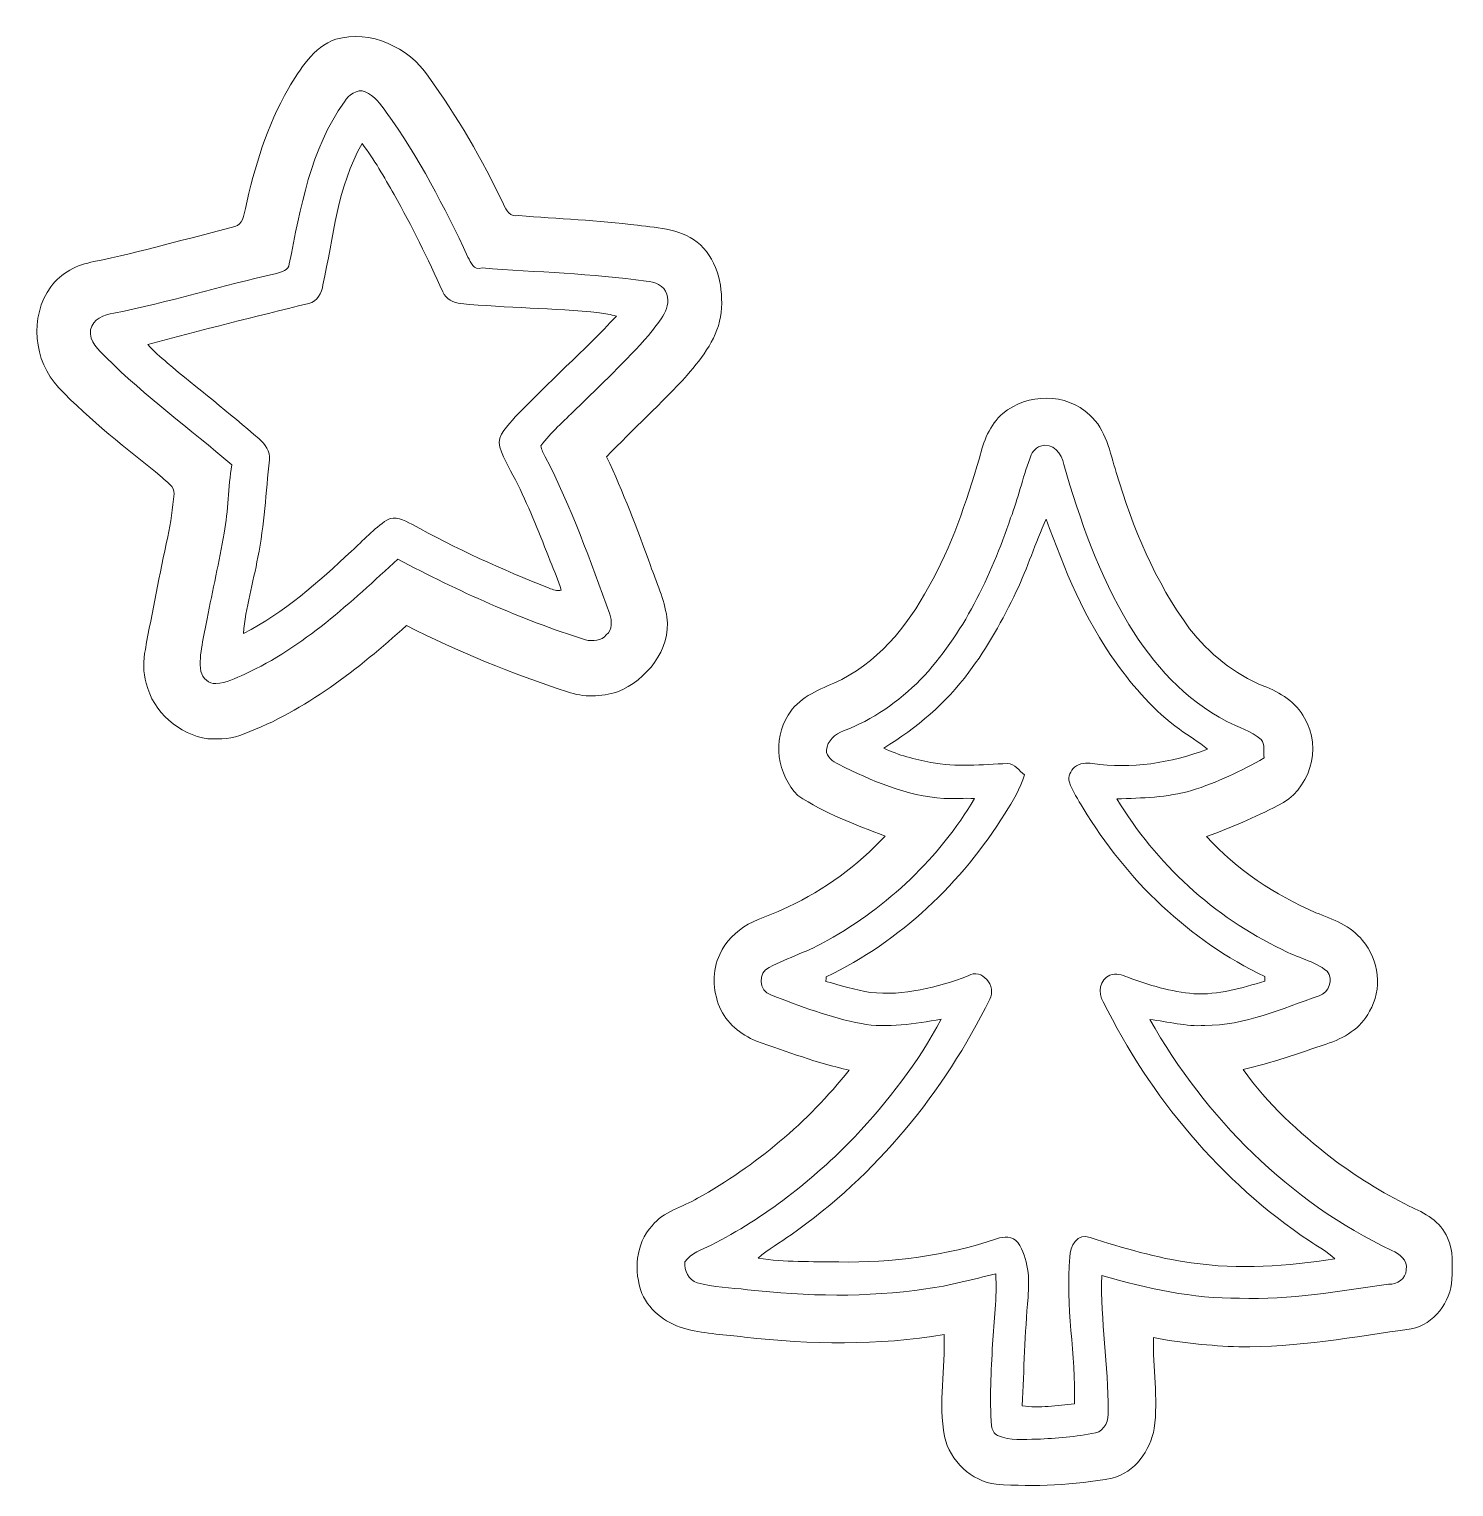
# Model space of a CAD drawing. Header units: centimetres. Extents: x -15.9 to 15.8, y -16.2 to 16.3.
import ezdxf

# ---------------------------------------------------------------- set-up
doc = ezdxf.new("R2010")
doc.units = ezdxf.units.CM
doc.header["$MEASUREMENT"] = 0
doc.layers.add('Layer 1', color=7, linetype='Continuous')

msp = doc.modelspace()

# ---------------------------------------------------------------- linework, layer by layer
at = {"layer": 'Layer 1', "color": 8, "lineweight": 9}
for points, knots in [([(-9.09966, 16.06627), (-8.32672, 16.29064), (-7.48182, 15.88248), (-7.04049, 15.24077), (-7.04049, 15.24077), (-6.39808, 14.34613), (-5.83717, 13.39186), (-5.36903, 12.39491), (-5.36903, 12.39491), (-5.30341, 12.26439), (-5.21981, 12.08835), (-5.03072, 12.14091), (-5.03072, 12.14091), (-4.14807, 12.0686), (-3.26189, 12.03755), (-2.38312, 11.92537), (-2.38312, 11.92537), (-1.89699, 11.86469), (-1.36606, 11.83999), (-0.98295, 11.49039), (-0.98295, 11.49039), (-0.58748, 11.10833), (-0.46577, 10.51814), (-0.52116, 9.98685), (-0.52116, 9.98685), (-0.57866, 9.44111), (-0.93073, 8.99414), (-1.27363, 8.58985), (-1.27363, 8.58985), (-1.85184, 7.96403), (-2.48013, 7.38653), (-3.07139, 6.77305), (-3.07139, 6.77305), (-2.69991, 5.98424), (-2.39018, 5.16861), (-2.09314, 4.34946), (-2.09314, 4.34946), (-1.95943, 3.97164), (-1.79116, 3.60228), (-1.72766, 3.20399), (-1.72766, 3.20399), (-1.637, 2.47339), (-2.17886, 1.79994), (-2.8315, 1.53994), (-2.8315, 1.53994), (-3.18957, 1.41859), (-3.58574, 1.41612), (-3.94381, 1.53924), (-3.94381, 1.53924), (-5.17359, 1.93964), (-6.37163, 2.436), (-7.52874, 3.01279), (-7.52874, 3.01279), (-8.60577, 2.04265), (-9.76958, 1.12155), (-11.13871, 0.60402), (-11.13871, 0.60402), (-11.39201, 0.49325), (-11.67423, 0.48443), (-11.94622, 0.49149), (-11.94622, 0.49149), (-12.58863, 0.59238), (-13.17142, 1.08451), (-13.31782, 1.72833), (-13.31782, 1.72833), (-13.39261, 1.97315), (-13.38661, 2.23491), (-13.34005, 2.48433), (-13.34005, 2.48433), (-13.18306, 3.32041), (-13.02149, 4.15614), (-12.84051, 4.98764), (-12.84051, 4.98764), (-12.7689, 5.30338), (-12.73256, 5.62617), (-12.70152, 5.94825), (-12.70152, 5.94825), (-12.68141, 6.11547), (-12.87191, 6.20966), (-12.96822, 6.31338), (-12.96822, 6.31338), (-13.75562, 6.95684), (-14.57371, 7.57068), (-15.27009, 8.31645), (-15.27009, 8.31645), (-15.8303, 8.90277), (-15.92661, 9.8909), (-15.44507, 10.55553), (-15.44507, 10.55553), (-15.22317, 10.86633), (-14.85523, 11.04907), (-14.48551, 11.11539), (-14.48551, 11.11539), (-13.43, 11.33517), (-12.39213, 11.63009), (-11.34756, 11.89503), (-11.34756, 11.89503), (-11.16588, 11.93172), (-11.15423, 12.15467), (-11.1119, 12.29543), (-11.1119, 12.29543), (-10.91046, 13.22112), (-10.6293, 14.14258), (-10.15517, 14.96737), (-10.15517, 14.96737), (-9.88741, 15.39599), (-9.60871, 15.89059), (-9.09966, 16.06627), (-9.09966, 16.06627), (-9.09966, 16.06627), (-9.09966, 16.06627), (-9.09966, 16.06627)], [0, 0, 0, 0, 0.03448276, 0.03448276, 0.03448276, 0.03448276, 0.06896552, 0.06896552, 0.06896552, 0.06896552, 0.10344828, 0.10344828, 0.10344828, 0.10344828, 0.13793103, 0.13793103, 0.13793103, 0.13793103, 0.17241379, 0.17241379, 0.17241379, 0.17241379, 0.20689655, 0.20689655, 0.20689655, 0.20689655, 0.24137931, 0.24137931, 0.24137931, 0.24137931, 0.27586207, 0.27586207, 0.27586207, 0.27586207, 0.31034483, 0.31034483, 0.31034483, 0.31034483, 0.34482759, 0.34482759, 0.34482759, 0.34482759, 0.37931034, 0.37931034, 0.37931034, 0.37931034, 0.4137931, 0.4137931, 0.4137931, 0.4137931, 0.44827586, 0.44827586, 0.44827586, 0.44827586, 0.48275862, 0.48275862, 0.48275862, 0.48275862, 0.51724138, 0.51724138, 0.51724138, 0.51724138, 0.55172414, 0.55172414, 0.55172414, 0.55172414, 0.5862069, 0.5862069, 0.5862069, 0.5862069, 0.62068966, 0.62068966, 0.62068966, 0.62068966, 0.65517241, 0.65517241, 0.65517241, 0.65517241, 0.68965517, 0.68965517, 0.68965517, 0.68965517, 0.72413793, 0.72413793, 0.72413793, 0.72413793, 0.75862069, 0.75862069, 0.75862069, 0.75862069, 0.79310345, 0.79310345, 0.79310345, 0.79310345, 0.82758621, 0.82758621, 0.82758621, 0.82758621, 0.86206897, 0.86206897, 0.86206897, 0.86206897, 0.89655172, 0.89655172, 0.89655172, 0.89655172, 0.93103448, 0.93103448, 0.93103448, 0.93103448, 1, 1, 1, 1]), ([(-8.90916, 14.67421), (-9.66622, 13.62011), (-9.88247, 12.30848), (-10.13612, 11.06424), (-10.13612, 11.06424), (-10.15129, 10.9203), (-10.3051, 10.88397), (-10.42116, 10.85469), (-10.42116, 10.85469), (-11.63331, 10.57987), (-12.82181, 10.20981), (-14.04101, 9.96604), (-14.04101, 9.96604), (-14.25339, 9.94064), (-14.51868, 9.83234), (-14.55713, 9.59527), (-14.55713, 9.59527), (-14.60193, 9.3261), (-14.37545, 9.15394), (-14.21493, 8.9832), (-14.21493, 8.9832), (-13.34251, 8.11713), (-12.34592, 7.39182), (-11.41529, 6.59172), (-11.41529, 6.59172), (-11.49537, 6.08866), (-11.49396, 5.57643), (-11.58251, 5.07442), (-11.58251, 5.07442), (-11.69398, 4.43413), (-11.84638, 3.8016), (-11.96351, 3.16201), (-11.96351, 3.16201), (-12.02665, 2.77431), (-12.15965, 2.38802), (-12.10391, 1.99044), (-12.10391, 1.99044), (-12.06264, 1.84756), (-11.92893, 1.70822), (-11.76948, 1.72621), (-11.76948, 1.72621), (-11.53982, 1.73468), (-11.33309, 1.84368), (-11.12601, 1.93047), (-11.12601, 1.93047), (-9.81897, 2.5309), (-8.76487, 3.53666), (-7.71536, 4.4941), (-7.71536, 4.4941), (-6.37692, 3.77938), (-4.98733, 3.15249), (-3.53882, 2.69635), (-3.53882, 2.69635), (-3.38042, 2.66001), (-3.18251, 2.66707), (-3.07809, 2.80994), (-3.07809, 2.80994), (-2.93628, 2.92283), (-2.95145, 3.11227), (-3.00048, 3.26644), (-3.00048, 3.26644), (-3.43475, 4.45142), (-3.85279, 5.64804), (-4.43735, 6.77023), (-4.43735, 6.77023), (-4.47333, 6.84995), (-4.52448, 6.9258), (-4.53436, 7.01435), (-4.53436, 7.01435), (-4.31352, 7.31985), (-4.02177, 7.56256), (-3.75754, 7.82856), (-3.75754, 7.82856), (-3.20862, 8.37289), (-2.63818, 8.89818), (-2.12841, 9.48026), (-2.12841, 9.48026), (-1.93827, 9.74661), (-1.62782, 10.02813), (-1.72731, 10.39325), (-1.72731, 10.39325), (-1.78904, 10.58269), (-2.00424, 10.67336), (-2.19015, 10.679), (-2.19015, 10.679), (-3.39983, 10.85504), (-4.62467, 10.87903), (-5.84175, 10.97534), (-5.84175, 10.97534), (-6.03719, 10.91078), (-6.0887, 11.09563), (-6.15784, 11.2177), (-6.15784, 11.2177), (-6.68031, 12.33706), (-7.25639, 13.43773), (-7.97606, 14.4442), (-7.97606, 14.4442), (-8.10553, 14.6153), (-8.23711, 14.81603), (-8.44596, 14.89717), (-8.44596, 14.89717), (-8.62729, 14.97196), (-8.81673, 14.82203), (-8.90916, 14.67421)], [0, 0, 0, 0, 0.03703704, 0.03703704, 0.03703704, 0.03703704, 0.07407407, 0.07407407, 0.07407407, 0.07407407, 0.11111111, 0.11111111, 0.11111111, 0.11111111, 0.14814815, 0.14814815, 0.14814815, 0.14814815, 0.18518519, 0.18518519, 0.18518519, 0.18518519, 0.22222222, 0.22222222, 0.22222222, 0.22222222, 0.25925926, 0.25925926, 0.25925926, 0.25925926, 0.2962963, 0.2962963, 0.2962963, 0.2962963, 0.33333333, 0.33333333, 0.33333333, 0.33333333, 0.37037037, 0.37037037, 0.37037037, 0.37037037, 0.40740741, 0.40740741, 0.40740741, 0.40740741, 0.44444444, 0.44444444, 0.44444444, 0.44444444, 0.48148148, 0.48148148, 0.48148148, 0.48148148, 0.51851852, 0.51851852, 0.51851852, 0.51851852, 0.55555556, 0.55555556, 0.55555556, 0.55555556, 0.59259259, 0.59259259, 0.59259259, 0.59259259, 0.62962963, 0.62962963, 0.62962963, 0.62962963, 0.66666667, 0.66666667, 0.66666667, 0.66666667, 0.7037037, 0.7037037, 0.7037037, 0.7037037, 0.74074074, 0.74074074, 0.74074074, 0.74074074, 0.77777778, 0.77777778, 0.77777778, 0.77777778, 0.81481481, 0.81481481, 0.81481481, 0.81481481, 0.85185185, 0.85185185, 0.85185185, 0.85185185, 0.88888889, 0.88888889, 0.88888889, 0.88888889, 0.92592593, 0.92592593, 0.92592593, 0.92592593, 1, 1, 1, 1]), ([(-8.51581, 13.74253), (-8.24029, 13.38939), (-8.02263, 12.99605), (-7.80143, 12.60764), (-7.80143, 12.60764), (-7.40315, 11.90632), (-7.04825, 11.18065), (-6.71946, 10.44441), (-6.71946, 10.44441), (-6.65173, 10.28213), (-6.48134, 10.19887), (-6.31342, 10.18194), (-6.31342, 10.18194), (-5.2886, 10.08493), (-4.25708, 10.0814), (-3.23261, 9.97627), (-3.23261, 9.97627), (-3.10455, 9.96075), (-2.97755, 9.93535), (-2.85231, 9.90289), (-2.85231, 9.90289), (-3.57269, 9.12466), (-4.37631, 8.42899), (-5.10304, 7.65711), (-5.10304, 7.65711), (-5.2572, 7.45991), (-5.51579, 7.27223), (-5.44982, 6.98718), (-5.44982, 6.98718), (-5.35421, 6.69261), (-5.18382, 6.43015), (-5.04836, 6.15286), (-5.04836, 6.15286), (-4.77425, 5.59795), (-4.546, 5.02221), (-4.32446, 4.44471), (-4.32446, 4.44471), (-4.24402, 4.23023), (-4.13784, 4.02456), (-4.07998, 3.80195), (-4.07998, 3.80195), (-4.17382, 3.77338), (-4.2659, 3.8136), (-4.35197, 3.84781), (-4.35197, 3.84781), (-5.39655, 4.26515), (-6.42983, 4.71918), (-7.40985, 5.27409), (-7.40985, 5.27409), (-7.57848, 5.351), (-7.78274, 5.47377), (-7.96054, 5.36405), (-7.96054, 5.36405), (-8.25405, 5.17108), (-8.49041, 4.90615), (-8.74935, 4.6712), (-8.74935, 4.6712), (-9.48806, 3.9861), (-10.24724, 3.29395), (-11.15459, 2.83816), (-11.15459, 2.83816), (-11.1119, 3.41319), (-10.9341, 3.96952), (-10.83603, 4.53679), (-10.83603, 4.53679), (-10.68363, 5.25046), (-10.6614, 5.98247), (-10.57603, 6.70531), (-10.57603, 6.70531), (-10.55098, 6.89264), (-10.67728, 7.05104), (-10.8071, 7.16922), (-10.8071, 7.16922), (-11.47315, 7.75306), (-12.17588, 8.29317), (-12.85321, 8.86361), (-12.85321, 8.86361), (-13.00208, 8.99202), (-13.15731, 9.11549), (-13.28184, 9.2686), (-13.28184, 9.2686), (-12.09509, 9.59598), (-10.89776, 9.88808), (-9.70291, 10.18335), (-9.70291, 10.18335), (-9.51558, 10.23239), (-9.40446, 10.41759), (-9.38646, 10.6021), (-9.38646, 10.6021), (-9.15187, 11.65831), (-9.06332, 12.78579), (-8.51581, 13.74253)], [0, 0, 0, 0, 0.04166667, 0.04166667, 0.04166667, 0.04166667, 0.08333333, 0.08333333, 0.08333333, 0.08333333, 0.125, 0.125, 0.125, 0.125, 0.16666667, 0.16666667, 0.16666667, 0.16666667, 0.20833333, 0.20833333, 0.20833333, 0.20833333, 0.25, 0.25, 0.25, 0.25, 0.29166667, 0.29166667, 0.29166667, 0.29166667, 0.33333333, 0.33333333, 0.33333333, 0.33333333, 0.375, 0.375, 0.375, 0.375, 0.41666667, 0.41666667, 0.41666667, 0.41666667, 0.45833333, 0.45833333, 0.45833333, 0.45833333, 0.5, 0.5, 0.5, 0.5, 0.54166667, 0.54166667, 0.54166667, 0.54166667, 0.58333333, 0.58333333, 0.58333333, 0.58333333, 0.625, 0.625, 0.625, 0.625, 0.66666667, 0.66666667, 0.66666667, 0.66666667, 0.70833333, 0.70833333, 0.70833333, 0.70833333, 0.75, 0.75, 0.75, 0.75, 0.79166667, 0.79166667, 0.79166667, 0.79166667, 0.83333333, 0.83333333, 0.83333333, 0.83333333, 0.875, 0.875, 0.875, 0.875, 0.91666667, 0.91666667, 0.91666667, 0.91666667, 1, 1, 1, 1]), ([(5.75264, 7.7379), (6.29239, 8.18769), (7.16516, 8.19827), (7.68163, 7.70297), (7.68163, 7.70297), (8.05487, 7.37912), (8.12895, 6.8683), (8.27641, 6.42309), (8.27641, 6.42309), (8.6366, 5.18908), (9.14495, 3.98363), (9.90977, 2.94294), (9.90977, 2.94294), (10.34334, 2.39084), (10.90249, 1.93047), (11.55795, 1.668), (11.55795, 1.668), (11.92202, 1.52654), (12.28009, 1.30887), (12.46882, 0.95363), (12.46882, 0.95363), (12.87205, 0.29534), (12.57607, -0.67868), (11.86981, -0.99336), (11.86981, -0.99336), (11.35828, -1.25759), (10.82876, -1.48548), (10.28795, -1.68268), (10.28795, -1.68268), (10.95647, -2.42352), (11.80878, -2.98055), (12.71965, -3.37813), (12.71965, -3.37813), (13.09712, -3.52418), (13.50423, -3.66529), (13.75999, -3.99832), (13.75999, -3.99832), (14.12159, -4.42624), (14.21049, -5.08805), (13.91204, -5.57312), (13.91204, -5.57312), (13.72612, -5.95482), (13.33877, -6.1739), (12.95107, -6.30231), (12.95107, -6.30231), (12.339, -6.50692), (11.73046, -6.72705), (11.09934, -6.86569), (11.09934, -6.86569), (11.63239, -7.63722), (12.34641, -8.26446), (13.07701, -8.84513), (13.07701, -8.84513), (13.61817, -9.24765), (14.19003, -9.61348), (14.79857, -9.90734), (14.79857, -9.90734), (15.13406, -10.06327), (15.51047, -10.24848), (15.64947, -10.61537), (15.64947, -10.61537), (15.79129, -10.89971), (15.74825, -11.23026), (15.75001, -11.53753), (15.75001, -11.53753), (15.71826, -12.04588), (15.35702, -12.54224), (14.84337, -12.64102), (14.84337, -12.64102), (13.56984, -12.82058), (12.29632, -13.05483), (11.0055, -13.04213), (11.0055, -13.04213), (10.36662, -13.01779), (9.7288, -12.95958), (9.10156, -12.83399), (9.10156, -12.83399), (9.09345, -13.5085), (9.21022, -14.18407), (9.12237, -14.85752), (9.12237, -14.85752), (9.02254, -15.34859), (8.69481, -15.8386), (8.18469, -15.96313), (8.18469, -15.96313), (7.33661, -16.12929), (6.46384, -16.15857), (5.60306, -16.10212), (5.60306, -16.10212), (5.04462, -16.03439), (4.57648, -15.58213), (4.45089, -15.04061), (4.45089, -15.04061), (4.31437, -14.28814), (4.46641, -13.52614), (4.44454, -12.76943), (4.44454, -12.76943), (2.97663, -13.0132), (1.4745, -12.9938), (-0.00046, -12.82411), (-0.00046, -12.82411), (-0.42697, -12.77649), (-0.85841, -12.75179), (-1.27681, -12.65019), (-1.27681, -12.65019), (-1.70473, -12.54577), (-2.10584, -12.26884), (-2.28364, -11.85609), (-2.28364, -11.85609), (-2.47131, -11.36008), (-2.42863, -10.74872), (-2.05751, -10.34585), (-2.05751, -10.34585), (-1.80598, -10.02094), (-1.38194, -9.93698), (-1.04468, -9.73413), (-1.04468, -9.73413), (0.24754, -9.01164), (1.40924, -8.04609), (2.32787, -6.88298), (2.32787, -6.88298), (1.62373, -6.72564), (0.94675, -6.47411), (0.2673, -6.23563), (0.2673, -6.23563), (-0.08795, -6.09276), (-0.40368, -5.83064), (-0.55785, -5.47399), (-0.55785, -5.47399), (-0.70496, -5.10427), (-0.73177, -4.66683), (-0.54797, -4.30523), (-0.54797, -4.30523), (-0.43014, -4.01207), (-0.18073, -3.79617), (0.07856, -3.62931), (0.07856, -3.62931), (0.36925, -3.48644), (0.68217, -3.39436), (0.97321, -3.25043), (0.97321, -3.25043), (1.77966, -2.86167), (2.52402, -2.33074), (3.13044, -1.67034), (3.13044, -1.67034), (2.46299, -1.4181), (1.78036, -1.17045), (1.18875, -0.76511), (1.18875, -0.76511), (0.73191, -0.31355), (0.61267, 0.47455), (0.97215, 1.01995), (0.97215, 1.01995), (1.19052, 1.39566), (1.6075, 1.56852), (1.9878, 1.73362), (1.9878, 1.73362), (2.93924, 2.14778), (3.62257, 2.9888), (4.10129, 3.8838), (4.10129, 3.8838), (4.62269, 4.77174), (4.92644, 5.76305), (5.23088, 6.74024), (5.23088, 6.74024), (5.31308, 7.11101), (5.45948, 7.48072), (5.75264, 7.7379), (5.75264, 7.7379), (5.75264, 7.7379), (5.75264, 7.7379), (5.75264, 7.7379)], [0, 0, 0, 0, 0.02272727, 0.02272727, 0.02272727, 0.02272727, 0.04545455, 0.04545455, 0.04545455, 0.04545455, 0.06818182, 0.06818182, 0.06818182, 0.06818182, 0.09090909, 0.09090909, 0.09090909, 0.09090909, 0.11363636, 0.11363636, 0.11363636, 0.11363636, 0.13636364, 0.13636364, 0.13636364, 0.13636364, 0.15909091, 0.15909091, 0.15909091, 0.15909091, 0.18181818, 0.18181818, 0.18181818, 0.18181818, 0.20454545, 0.20454545, 0.20454545, 0.20454545, 0.22727273, 0.22727273, 0.22727273, 0.22727273, 0.25, 0.25, 0.25, 0.25, 0.27272727, 0.27272727, 0.27272727, 0.27272727, 0.29545455, 0.29545455, 0.29545455, 0.29545455, 0.31818182, 0.31818182, 0.31818182, 0.31818182, 0.34090909, 0.34090909, 0.34090909, 0.34090909, 0.36363636, 0.36363636, 0.36363636, 0.36363636, 0.38636364, 0.38636364, 0.38636364, 0.38636364, 0.40909091, 0.40909091, 0.40909091, 0.40909091, 0.43181818, 0.43181818, 0.43181818, 0.43181818, 0.45454545, 0.45454545, 0.45454545, 0.45454545, 0.47727273, 0.47727273, 0.47727273, 0.47727273, 0.5, 0.5, 0.5, 0.5, 0.52272727, 0.52272727, 0.52272727, 0.52272727, 0.54545455, 0.54545455, 0.54545455, 0.54545455, 0.56818182, 0.56818182, 0.56818182, 0.56818182, 0.59090909, 0.59090909, 0.59090909, 0.59090909, 0.61363636, 0.61363636, 0.61363636, 0.61363636, 0.63636364, 0.63636364, 0.63636364, 0.63636364, 0.65909091, 0.65909091, 0.65909091, 0.65909091, 0.68181818, 0.68181818, 0.68181818, 0.68181818, 0.70454545, 0.70454545, 0.70454545, 0.70454545, 0.72727273, 0.72727273, 0.72727273, 0.72727273, 0.75, 0.75, 0.75, 0.75, 0.77272727, 0.77272727, 0.77272727, 0.77272727, 0.79545455, 0.79545455, 0.79545455, 0.79545455, 0.81818182, 0.81818182, 0.81818182, 0.81818182, 0.84090909, 0.84090909, 0.84090909, 0.84090909, 0.86363636, 0.86363636, 0.86363636, 0.86363636, 0.88636364, 0.88636364, 0.88636364, 0.88636364, 0.90909091, 0.90909091, 0.90909091, 0.90909091, 0.93181818, 0.93181818, 0.93181818, 0.93181818, 0.95454545, 0.95454545, 0.95454545, 0.95454545, 1, 1, 1, 1]), ([(6.59084, 7.00659), (6.46172, 6.97272), (6.38411, 6.84572), (6.34919, 6.72542), (6.34919, 6.72542), (6.19114, 6.29186), (6.0906, 5.8396), (5.92444, 5.40886), (5.92444, 5.40886), (5.47994, 4.10428), (4.87705, 2.81947), (3.91855, 1.81017), (3.91855, 1.81017), (3.42854, 1.32545), (2.85351, 0.90847), (2.20158, 0.67211), (2.20158, 0.67211), (2.01708, 0.60296), (1.84527, 0.44633), (1.82129, 0.24278), (1.82129, 0.24278), (1.8227, 0.08861), (1.96698, -0.0151), (2.09398, -0.07296), (2.09398, -0.07296), (2.82706, -0.44302), (3.60599, -0.77816), (4.43537, -0.83496), (4.43537, -0.83496), (4.66362, -0.84872), (4.89327, -0.81908), (5.12187, -0.83707), (5.12187, -0.83707), (4.34047, -2.15435), (3.18583, -3.24443), (1.85162, -3.99161), (1.85162, -3.99161), (1.4364, -4.23432), (0.97321, -4.37508), (0.54811, -4.59592), (0.54811, -4.59592), (0.28952, -4.69999), (0.31387, -5.13073), (0.58833, -5.20764), (0.58833, -5.20764), (1.24379, -5.46234), (1.90736, -5.71458), (2.60022, -5.84722), (2.60022, -5.84722), (3.19253, -5.95553), (3.78979, -5.84687), (4.37469, -5.74915), (4.37469, -5.74915), (3.87798, -6.71647), (3.18618, -7.56878), (2.45629, -8.36923), (2.45629, -8.36923), (1.52037, -9.32808), (0.45251, -10.17122), (-0.74623, -10.77765), (-0.74623, -10.77765), (-0.95155, -10.88277), (-1.18967, -10.95474), (-1.32973, -11.15124), (-1.32973, -11.15124), (-1.34807, -11.34068), (-1.24823, -11.55975), (-1.05526, -11.61549), (-1.05526, -11.61549), (-0.6912, -11.71886), (-0.30914, -11.72274), (0.06445, -11.76966), (0.06445, -11.76966), (1.38314, -11.91677), (2.72122, -11.94887), (4.03638, -11.75096), (4.03638, -11.75096), (4.56554, -11.69134), (5.0746, -11.53294), (5.59248, -11.4197), (5.59248, -11.4197), (5.62917, -11.94217), (5.54521, -12.46145), (5.52157, -12.98251), (5.52157, -12.98251), (5.49017, -13.58823), (5.45066, -14.19677), (5.5004, -14.80284), (5.5004, -14.80284), (5.50887, -14.88998), (5.5572, -14.97359), (5.63517, -15.01662), (5.63517, -15.01662), (5.90963, -15.1408), (6.21478, -15.09917), (6.50617, -15.09917), (6.50617, -15.09917), (6.94291, -15.0773), (7.38283, -15.04696), (7.8118, -14.95736), (7.8118, -14.95736), (8.02559, -14.90903), (8.11837, -14.6642), (8.09297, -14.46523), (8.09297, -14.46523), (8.10567, -13.4584), (7.92364, -12.45934), (7.9515, -11.45145), (7.9515, -11.45145), (8.9474, -11.74884), (9.97645, -11.9651), (11.02067, -11.96157), (11.02067, -11.96157), (12.13686, -12.00425), (13.23823, -11.79894), (14.33855, -11.64689), (14.33855, -11.64689), (14.52305, -11.65712), (14.73648, -11.52836), (14.72695, -11.32586), (14.72695, -11.32586), (14.77317, -11.10608), (14.57914, -10.97238), (14.41016, -10.89759), (14.41016, -10.89759), (12.1231, -9.81597), (10.26573, -7.93779), (9.02077, -5.75374), (9.02077, -5.75374), (9.42894, -5.80101), (9.83005, -5.9139), (10.24527, -5.8892), (10.24527, -5.8892), (11.13885, -5.8892), (11.9647, -5.51455), (12.79338, -5.22739), (12.79338, -5.22739), (13.00505, -5.15119), (13.12217, -4.86791), (12.97083, -4.68235), (12.97083, -4.68235), (12.67873, -4.44458), (12.29596, -4.38214), (11.97282, -4.2001), (11.97282, -4.2001), (10.45164, -3.47409), (9.1573, -2.28558), (8.29017, -0.84307), (8.29017, -0.84307), (8.84756, -0.82543), (9.41483, -0.8145), (9.95422, -0.6561), (9.95422, -0.6561), (10.51867, -0.48183), (11.05454, -0.22536), (11.56677, 0.06709), (11.56677, 0.06709), (11.55513, 0.20609), (11.58794, 0.36096), (11.50362, 0.48126), (11.50362, 0.48126), (11.27714, 0.66646), (10.99104, 0.74266), (10.73845, 0.88095), (10.73845, 0.88095), (9.81382, 1.35756), (9.09168, 2.15695), (8.55758, 3.03784), (8.55758, 3.03784), (7.89506, 4.14203), (7.46361, 5.36582), (7.10801, 6.59807), (7.10801, 6.59807), (7.06991, 6.83231), (6.85895, 7.10713), (6.59084, 7.00659)], [0, 0, 0, 0, 0.02222222, 0.02222222, 0.02222222, 0.02222222, 0.04444444, 0.04444444, 0.04444444, 0.04444444, 0.06666667, 0.06666667, 0.06666667, 0.06666667, 0.08888889, 0.08888889, 0.08888889, 0.08888889, 0.11111111, 0.11111111, 0.11111111, 0.11111111, 0.13333333, 0.13333333, 0.13333333, 0.13333333, 0.15555556, 0.15555556, 0.15555556, 0.15555556, 0.17777778, 0.17777778, 0.17777778, 0.17777778, 0.2, 0.2, 0.2, 0.2, 0.22222222, 0.22222222, 0.22222222, 0.22222222, 0.24444444, 0.24444444, 0.24444444, 0.24444444, 0.26666667, 0.26666667, 0.26666667, 0.26666667, 0.28888889, 0.28888889, 0.28888889, 0.28888889, 0.31111111, 0.31111111, 0.31111111, 0.31111111, 0.33333333, 0.33333333, 0.33333333, 0.33333333, 0.35555556, 0.35555556, 0.35555556, 0.35555556, 0.37777778, 0.37777778, 0.37777778, 0.37777778, 0.4, 0.4, 0.4, 0.4, 0.42222222, 0.42222222, 0.42222222, 0.42222222, 0.44444444, 0.44444444, 0.44444444, 0.44444444, 0.46666667, 0.46666667, 0.46666667, 0.46666667, 0.48888889, 0.48888889, 0.48888889, 0.48888889, 0.51111111, 0.51111111, 0.51111111, 0.51111111, 0.53333333, 0.53333333, 0.53333333, 0.53333333, 0.55555556, 0.55555556, 0.55555556, 0.55555556, 0.57777778, 0.57777778, 0.57777778, 0.57777778, 0.6, 0.6, 0.6, 0.6, 0.62222222, 0.62222222, 0.62222222, 0.62222222, 0.64444444, 0.64444444, 0.64444444, 0.64444444, 0.66666667, 0.66666667, 0.66666667, 0.66666667, 0.68888889, 0.68888889, 0.68888889, 0.68888889, 0.71111111, 0.71111111, 0.71111111, 0.71111111, 0.73333333, 0.73333333, 0.73333333, 0.73333333, 0.75555556, 0.75555556, 0.75555556, 0.75555556, 0.77777778, 0.77777778, 0.77777778, 0.77777778, 0.8, 0.8, 0.8, 0.8, 0.82222222, 0.82222222, 0.82222222, 0.82222222, 0.84444444, 0.84444444, 0.84444444, 0.84444444, 0.86666667, 0.86666667, 0.86666667, 0.86666667, 0.88888889, 0.88888889, 0.88888889, 0.88888889, 0.91111111, 0.91111111, 0.91111111, 0.91111111, 0.93333333, 0.93333333, 0.93333333, 0.93333333, 0.95555556, 0.95555556, 0.95555556, 0.95555556, 1, 1, 1, 1]), ([(6.04968, 3.77267), (6.30015, 4.29796), (6.47442, 4.85535), (6.71467, 5.38522), (6.71467, 5.38522), (7.12318, 4.2715), (7.56768, 3.15355), (8.27042, 2.18764), (8.27042, 2.18764), (8.66905, 1.63308), (9.12308, 1.10603), (9.68294, 0.70809), (9.68294, 0.70809), (9.8872, 0.55428), (10.11086, 0.42658), (10.30735, 0.26253), (10.30735, 0.26253), (9.49561, -0.04474), (8.60873, -0.18585), (7.74548, -0.05497), (7.74548, -0.05497), (7.61037, -0.0405), (7.45691, -0.04615), (7.3479, -0.13716), (7.3479, -0.13716), (7.26253, -0.22183), (7.18351, -0.34777), (7.23113, -0.47124), (7.23113, -0.47124), (7.3038, -0.67797), (7.42445, -0.86247), (7.53734, -1.04909), (7.53734, -1.04909), (8.49831, -2.644), (9.89531, -3.9962), (11.5837, -4.80089), (11.5837, -4.80089), (11.58406, -4.82664), (11.58547, -4.87885), (11.58582, -4.90495), (11.58582, -4.90495), (11.06971, -5.04854), (10.54548, -5.21505), (10.00291, -5.18047), (10.00291, -5.18047), (9.49702, -5.13355), (9.00384, -4.99562), (8.53112, -4.81323), (8.53112, -4.81323), (8.40659, -4.76667), (8.26618, -4.70669), (8.13565, -4.76984), (8.13565, -4.76984), (7.90106, -4.85698), (7.86613, -5.16919), (7.98643, -5.36251), (7.98643, -5.36251), (9.03665, -7.482), (10.60228, -9.3683), (12.57642, -10.68487), (12.57642, -10.68487), (12.76657, -10.81363), (12.97682, -10.9184), (13.1391, -11.08386), (13.1391, -11.08386), (12.085, -11.24543), (11.0055, -11.33045), (9.94611, -11.16923), (9.94611, -11.16923), (9.17494, -11.06869), (8.42987, -10.8415), (7.69115, -10.60867), (7.69115, -10.60867), (7.42022, -10.48731), (7.23572, -10.81539), (7.24419, -11.04152), (7.24419, -11.04152), (7.13553, -12.13196), (7.37895, -13.21781), (7.34614, -14.3093), (7.34614, -14.3093), (6.95985, -14.34529), (6.56615, -14.41443), (6.1795, -14.35164), (6.1795, -14.35164), (6.22219, -13.5473), (6.24124, -12.74156), (6.31215, -11.93899), (6.31215, -11.93899), (6.34707, -11.52765), (6.32379, -11.07363), (6.0846, -10.72261), (6.0846, -10.72261), (5.96925, -10.56633), (5.77345, -10.58291), (5.61047, -10.63724), (5.61047, -10.63724), (4.48264, -11.01895), (3.28355, -11.17452), (2.09575, -11.15124), (2.09575, -11.15124), (1.49779, -11.13995), (0.89348, -11.16253), (0.30117, -11.07045), (0.30117, -11.07045), (0.52694, -10.87007), (0.79012, -10.71944), (1.03565, -10.54552), (1.03565, -10.54552), (2.93324, -9.22084), (4.44101, -7.37369), (5.45913, -5.30218), (5.45913, -5.30218), (5.62105, -5.02314), (5.28345, -4.58992), (4.97865, -4.78536), (4.97865, -4.78536), (4.28579, -5.03972), (3.54461, -5.23657), (2.80095, -5.15225), (2.80095, -5.15225), (2.46475, -5.09863), (2.13879, -4.99632), (1.81105, -4.90707), (1.81105, -4.90707), (1.81317, -4.88167), (1.81776, -4.83087), (1.81987, -4.80547), (1.81987, -4.80547), (3.46629, -4.01772), (4.84353, -2.71174), (5.79885, -1.16375), (5.79885, -1.16375), (5.97207, -0.89422), (6.14105, -0.61659), (6.22995, -0.30579), (6.22995, -0.30579), (6.11247, -0.21866), (6.01864, -0.06379), (5.85742, -0.05885), (5.85742, -0.05885), (5.28768, -0.07613), (4.71054, -0.14704), (4.14644, -0.03062), (4.14644, -0.03062), (3.79084, 0.04346), (3.42713, 0.1186), (3.10293, 0.28864), (3.10293, 0.28864), (3.82824, 0.72855), (4.48687, 1.28806), (4.99029, 1.97386), (4.99029, 1.97386), (5.41539, 2.52807), (5.74841, 3.14473), (6.04968, 3.77267)], [0, 0, 0, 0, 0.025, 0.025, 0.025, 0.025, 0.05, 0.05, 0.05, 0.05, 0.075, 0.075, 0.075, 0.075, 0.1, 0.1, 0.1, 0.1, 0.125, 0.125, 0.125, 0.125, 0.15, 0.15, 0.15, 0.15, 0.175, 0.175, 0.175, 0.175, 0.2, 0.2, 0.2, 0.2, 0.225, 0.225, 0.225, 0.225, 0.25, 0.25, 0.25, 0.25, 0.275, 0.275, 0.275, 0.275, 0.3, 0.3, 0.3, 0.3, 0.325, 0.325, 0.325, 0.325, 0.35, 0.35, 0.35, 0.35, 0.375, 0.375, 0.375, 0.375, 0.4, 0.4, 0.4, 0.4, 0.425, 0.425, 0.425, 0.425, 0.45, 0.45, 0.45, 0.45, 0.475, 0.475, 0.475, 0.475, 0.5, 0.5, 0.5, 0.5, 0.525, 0.525, 0.525, 0.525, 0.55, 0.55, 0.55, 0.55, 0.575, 0.575, 0.575, 0.575, 0.6, 0.6, 0.6, 0.6, 0.625, 0.625, 0.625, 0.625, 0.65, 0.65, 0.65, 0.65, 0.675, 0.675, 0.675, 0.675, 0.7, 0.7, 0.7, 0.7, 0.725, 0.725, 0.725, 0.725, 0.75, 0.75, 0.75, 0.75, 0.775, 0.775, 0.775, 0.775, 0.8, 0.8, 0.8, 0.8, 0.825, 0.825, 0.825, 0.825, 0.85, 0.85, 0.85, 0.85, 0.875, 0.875, 0.875, 0.875, 0.9, 0.9, 0.9, 0.9, 0.925, 0.925, 0.925, 0.925, 0.95, 0.95, 0.95, 0.95, 1, 1, 1, 1])]:
    msp.add_open_spline(points, degree=3, knots=knots, dxfattribs=at)

doc.saveas('drawing.dxf')
